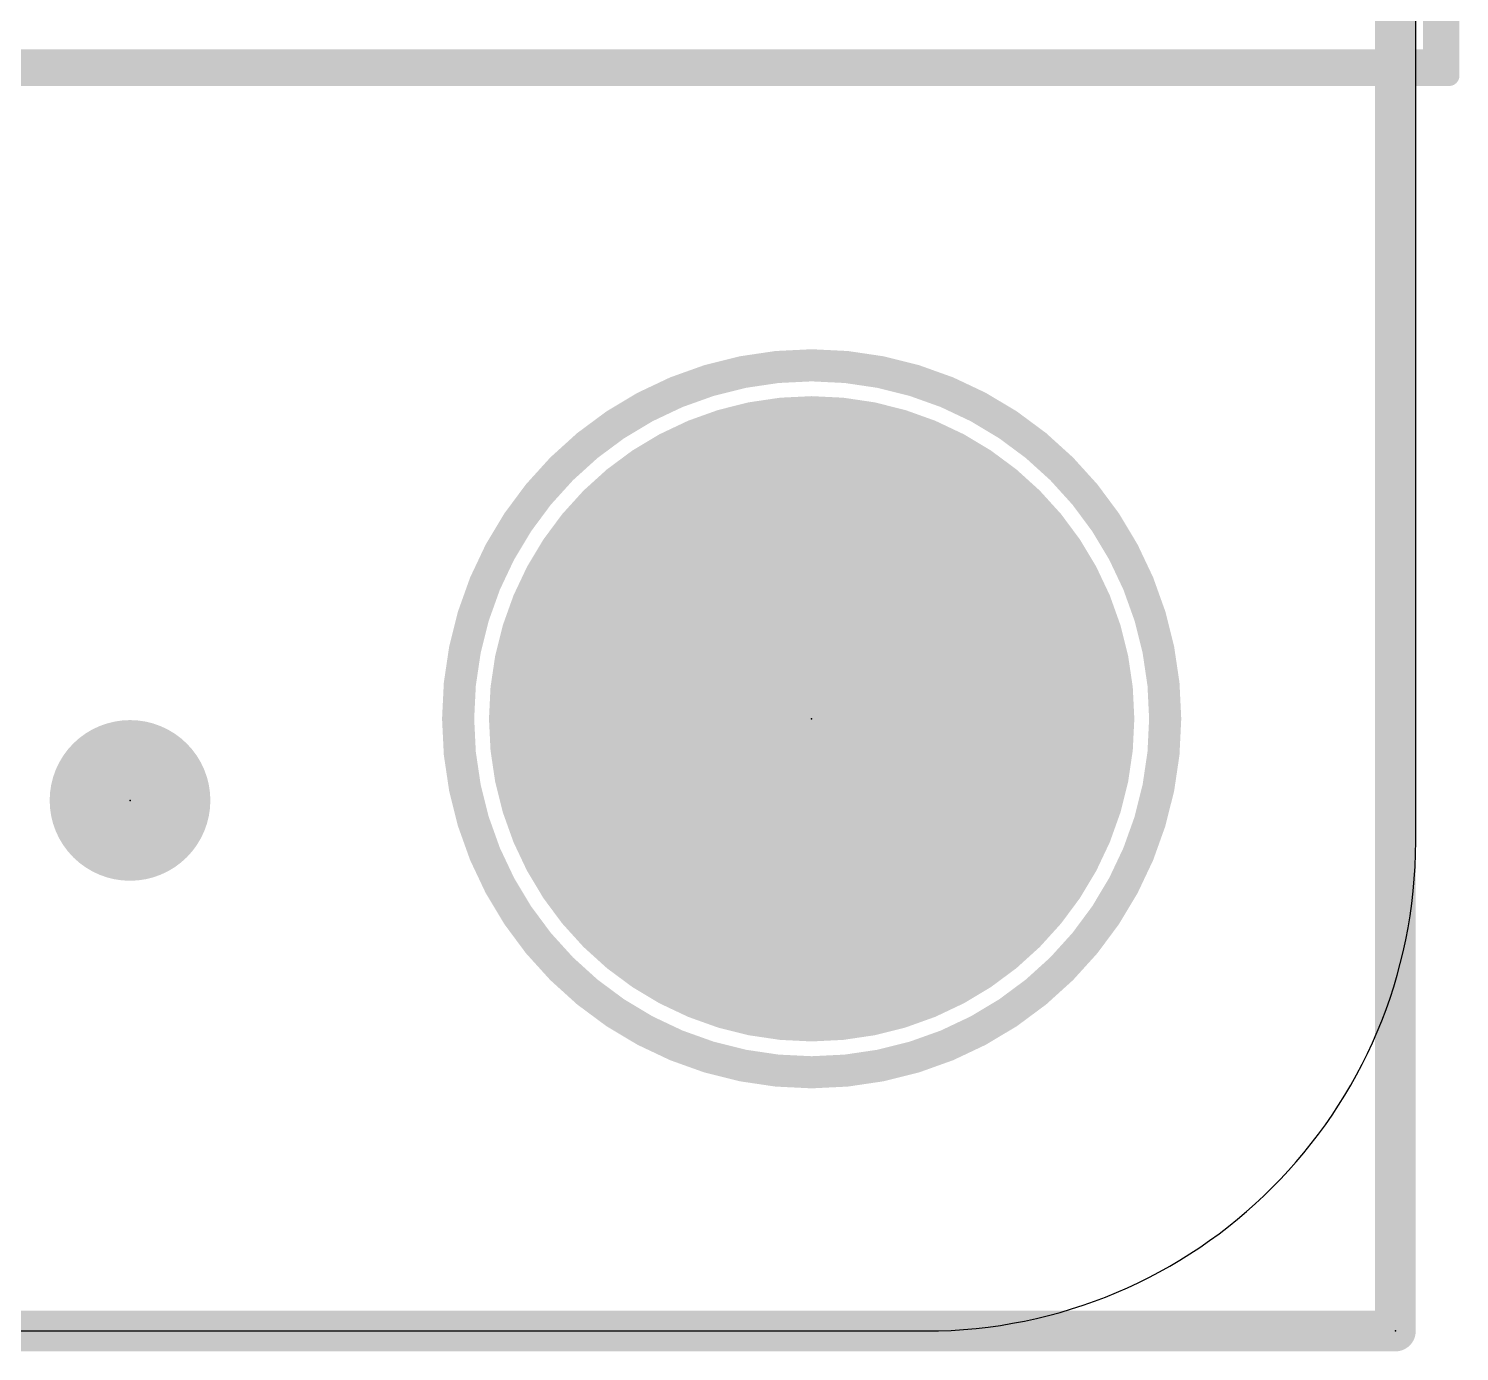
# Model space of a CAD drawing. Extents: x -0.1 to 56.3, y -0.6 to 85.1.
# Drawn here: x 47.38 to 56.28, y -0.13 to 8.11 of the extents above; entities that cross this region are included whole.
import ezdxf

# ---------------------------------------------------------------- set-up
doc = ezdxf.new("R2010")
doc.units = 0
for name, color, linetype in [('1', 12, 'CONTINUOUS'), ('17', 110, 'CONTINUOUS'), ('20', 53, 'CONTINUOUS'), ('21', 40, 'CONTINUOUS'), ('22', 6, 'CONTINUOUS'), ('23', 53, 'CONTINUOUS'), ('24', 53, 'CONTINUOUS'), ('52', 253, 'CONTINUOUS')]:
    doc.layers.add(name, color=color, linetype=linetype)

# ---------------------------------------------------------------- blocks, each defined once
blk = doc.blocks.new('PIE')
at = {"const_width": 0.5}
blk.add_lwpolyline([(0, -0.25, 1), (0, 0.25, 1), (0, -0.25)], format="xyb", dxfattribs=at)
blk = doc.blocks.new('ROUNDP')
at = {"const_width": 0.5}
blk.add_lwpolyline([(0, -0.25, 1), (0, 0.25, 1), (0, -0.25)], format="xyb", dxfattribs=at)

msp = doc.modelspace()

# ---------------------------------------------------------------- linework, layer by layer
at = {"layer": '1', "const_width": 0.254}
for points in [[(55.88, 84.963), (55.88, 0)], [(55.88, 0), (0, 0)]]:
    msp.add_lwpolyline(points, dxfattribs=at)
at = {"layer": '1', "const_width": 0.127}
for points in [[(55.88, -0.0635, 1), (55.88, 0.0635)], [(55.8165, 0, 1), (55.9435, 0)]]:
    msp.add_lwpolyline(points, format="xyb", dxfattribs=at)
at = {"layer": '20'}
for p, q in [((56.007, 3.048), (56.007, 81.915)), ((3.048, 0), (52.959, 0))]:
    msp.add_line(p, q, dxfattribs=at)
msp.add_arc((52.959, 3.048), 3.048, 270, 0, dxfattribs=at)
at = {"layer": '21', "const_width": 0.2}
msp.add_lwpolyline([(52.2478, 1.61, 1), (52.2478, 6.01, 1), (52.2478, 1.61)], format="xyb", dxfattribs=at)
at = {"layer": '22', "const_width": 0.127}
for points in [[(56.215, 7.812), (56.215, 77.212)], [(6.015, 7.812), (56.215, 7.812)]]:
    msp.add_lwpolyline(points, dxfattribs=at)
at = {"layer": '22', "const_width": 0.0635}
for points in [[(56.1833, 7.812, 1), (56.2468, 7.812)], [(56.215, 7.7803, 1), (56.215, 7.8438)]]:
    msp.add_lwpolyline(points, format="xyb", dxfattribs=at)
at = {"layer": '23'}
for p in [(52.2478, 3.81), (48.006, 3.302)]:
    msp.add_point(p, dxfattribs=at)
at = {"layer": '24'}
msp.add_point((55.88, 0), dxfattribs=at)
at = {"layer": '52', "const_width": 0.127}
for points in [[(55.88, 0), (55.88, 84.9122)], [(56.115, 7.912), (56.115, 77.112)], [(6.115, 7.912), (56.115, 7.912)], [(0, 0), (55.88, 0)]]:
    msp.add_lwpolyline(points, dxfattribs=at)
at = {"layer": '52', "const_width": 0.0635}
for points in [[(56.0832, 7.912, 1), (56.1468, 7.912)], [(56.115, 7.8803, 1), (56.115, 7.9438)], [(55.8483, 0, 1), (55.9118, 0)], [(55.88, -0.0318, 1), (55.88, 0.0318)]]:
    msp.add_lwpolyline(points, format="xyb", dxfattribs=at)

# ---------------------------------------------------------------- block references
at = {"layer": '1'}
msp.add_blockref('PIE', (48.006, 3.302), dxfattribs=at)
at = {"layer": '17', "xscale": 4.016, "yscale": 4.016}
msp.add_blockref('ROUNDP', (52.2478, 3.81), dxfattribs=at)

doc.saveas('drawing.dxf')
